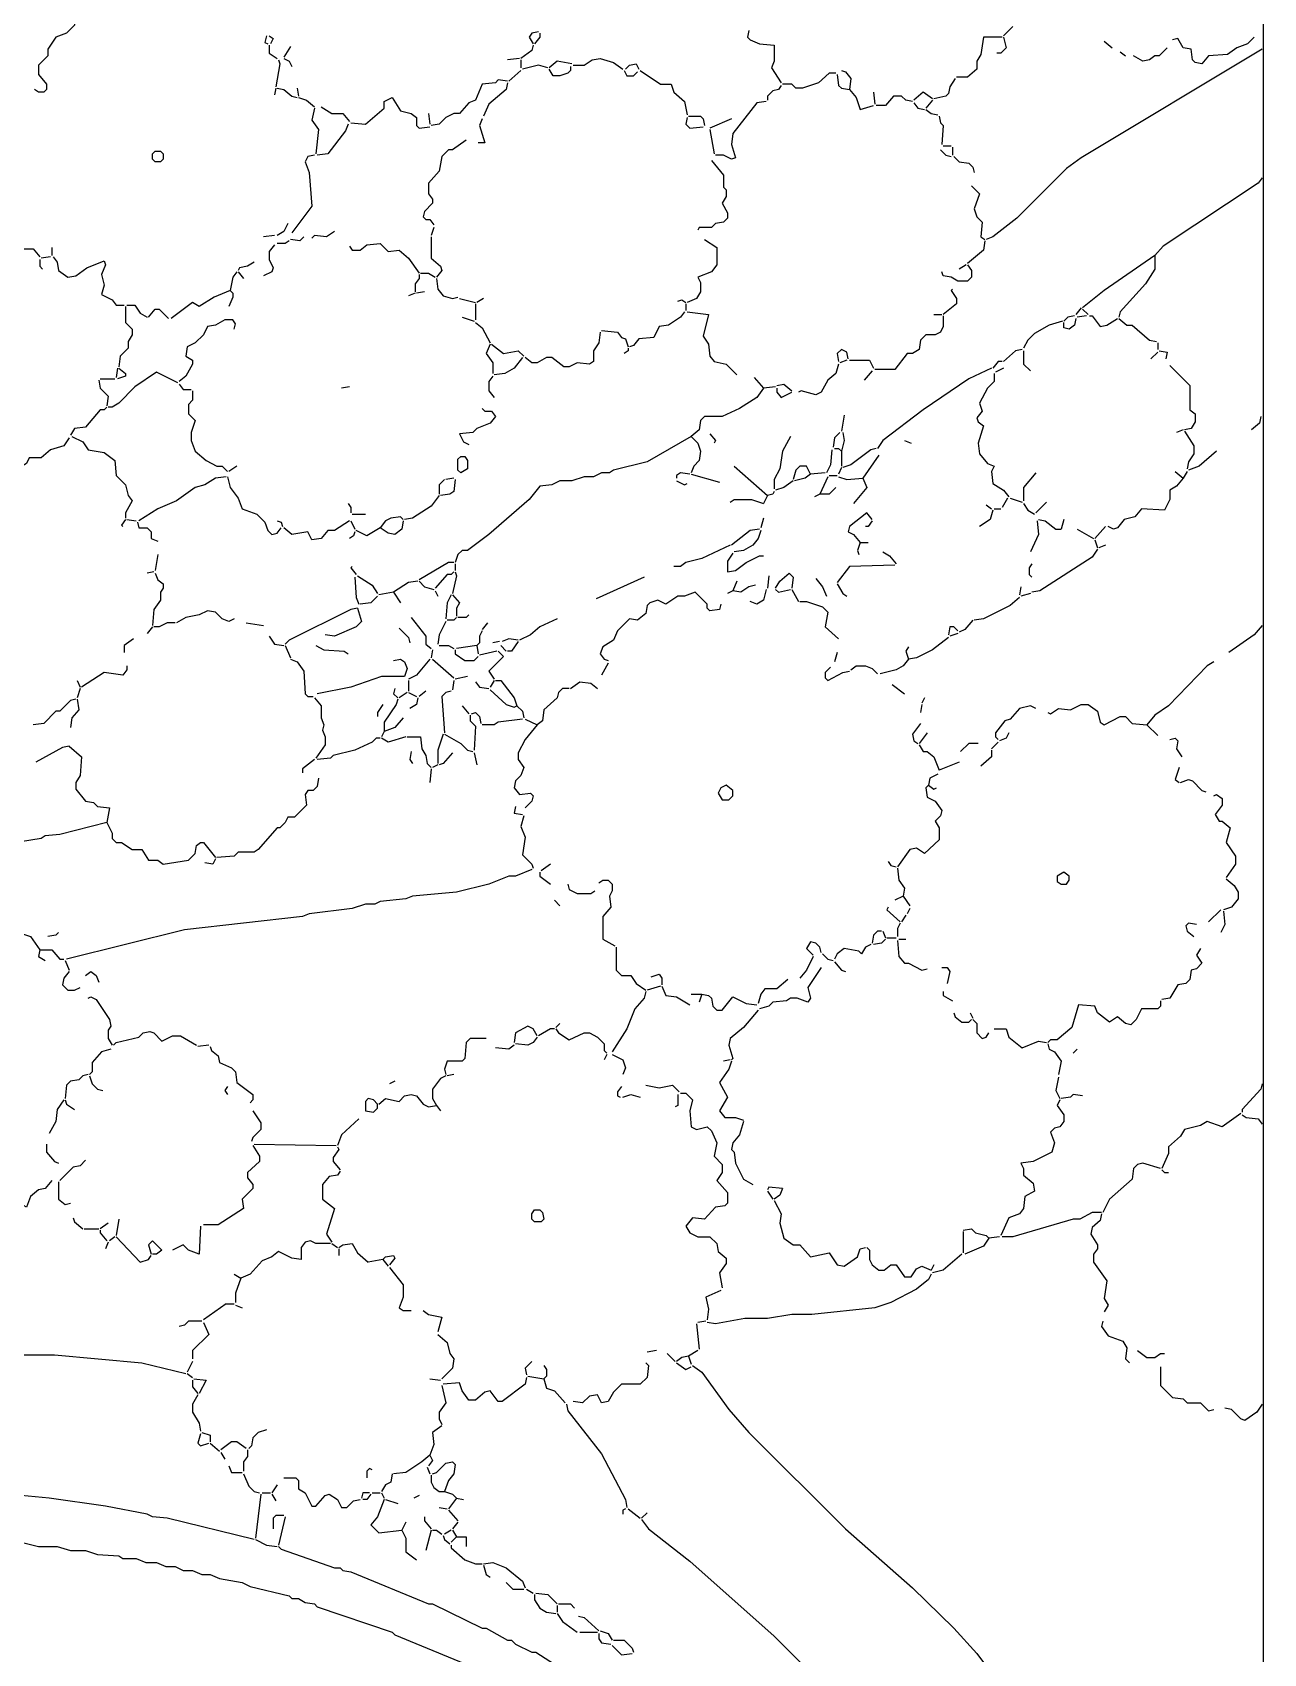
# Model space of a CAD drawing. Header units: millimetres. Extents: x 0 to 150953, y 0 to 85148.
# Drawn here: x 123278 to 150953, y 30010 to 66452 of the extents above; entities that cross this region are included whole.
import ezdxf

# ---------------------------------------------------------------- set-up
doc = ezdxf.new("R2010")
doc.units = ezdxf.units.MM
doc.layers.add('ANNOTATION', color=3, linetype='Continuous')
doc.layers.add('LINEWORK', color=7, linetype='Continuous')

msp = doc.modelspace()

# ---------------------------------------------------------------- linework, layer by layer
at = {"layer": 'ANNOTATION'}
msp.add_lwpolyline([(0, 0), (150953, 0), (150953, 85148), (0, 85148)], close=True, dxfattribs=at)
at = {"layer": 'LINEWORK'}
for points in [[(126155, 67221), (125854, 67221), (125673, 67100), (125101, 67100), (125041, 67160), (124950, 67160), (124860, 67070), (124860, 66980), (124709, 66859), (124287, 66859), (124227, 66769), (124227, 66618), (124046, 66437), (123805, 66347), (123625, 66076), (123625, 65925), (123414, 65714), (123414, 65503), (123594, 65292), (123594, 65172), (123534, 65112), (123414, 65112), (123323, 65172)], [(128536, 66377), (128506, 66226), (128566, 66196)], [(128596, 66377), (128686, 66317), (128626, 66196)], [(134652, 66467), (134502, 66437), (134441, 66347), (134532, 66196)], [(134682, 66437), (134682, 66347), (134562, 66196)], [(139383, 66498), (139353, 66347), (139413, 66287), (139624, 66196), (139955, 66166), (139955, 65805), (139895, 65654), (140106, 65322)], [(145077, 66347), (144655, 66347), (144595, 65955), (144505, 65805), (144505, 65624), (144294, 65443), (144053, 65443)], [(145107, 66347), (145168, 66106), (145047, 65985), (144957, 65985)], [(145318, 66588), (145107, 66377)], [(150742, 66347), (150591, 66196), (150350, 66106), (150139, 65955), (149717, 65925), (149567, 65744), (149416, 65774), (149356, 65835), (149326, 66076), (149145, 66106), (149024, 66317), (148904, 66287)], [(128596, 66166), (128596, 65985), (128777, 65865)], [(129078, 66136), (128927, 65895)], [(134532, 66166), (134502, 66046), (134260, 65865)], [(150923, 66076), (146855, 63635), (146524, 63394), (145409, 62279), (144866, 61857), (144716, 61797)], [(147367, 66256), (147548, 66106)], [(147729, 66015), (147849, 65925)], [(148783, 66106), (148603, 65925), (148512, 65925), (148392, 65835), (148241, 65805), (148030, 65925)], [(128807, 65835), (128837, 65744), (128747, 65232)], [(128927, 65865), (129048, 65805), (129108, 65684)], [(134230, 65865), (133959, 65835)], [(134260, 65835), (134260, 65654)], [(134863, 65654), (134652, 65714), (134291, 65624)], [(135405, 65744), (135074, 65805), (134893, 65654)], [(135375, 65684), (135375, 65594), (135315, 65533), (135134, 65473), (134984, 65473), (134893, 65624)], [(135436, 65714), (135677, 65714), (135857, 65835), (136038, 65865), (136339, 65774), (136550, 65624)], [(136611, 65624), (136701, 65714), (136852, 65744), (136912, 65624)], [(133387, 65292), (133236, 64931), (133085, 64870), (132875, 64629), (132754, 64629), (132573, 64539), (132423, 64388), (132242, 64358)], [(133959, 65353), (133748, 65383), (133688, 65322), (133387, 65292)], [(133959, 65322), (133929, 65172), (133537, 64840), (133417, 64569)], [(134260, 65594), (133989, 65353)], [(136581, 65594), (136641, 65473), (136791, 65473), (136882, 65563)], [(136942, 65594), (137394, 65292), (137635, 65292), (137695, 65112), (137936, 64901), (137997, 64599)], [(140106, 65262), (140046, 65172), (139925, 65142), (139804, 65021), (139804, 64931)], [(141341, 65533), (141190, 65533), (140949, 65322), (140588, 65202), (140437, 65202), (140347, 65292), (140136, 65292)], [(141371, 65503), (141401, 65262), (141462, 65202), (141642, 65172)], [(141462, 65594), (141552, 65563), (141673, 65413), (141642, 65172)], [(144023, 65413), (143902, 65232)], [(128747, 65202), (128717, 65051)], [(128777, 65202), (128927, 65172), (129108, 65021), (129229, 64991)], [(129229, 65202), (129259, 65021)], [(129259, 64991), (129440, 64931), (129620, 64780)], [(130434, 64419), (130765, 64388), (131187, 64750), (131187, 64901), (131368, 64991), (131549, 64690), (131790, 64629), (131910, 64539), (131910, 64358), (131971, 64298), (132212, 64328)], [(139774, 64901), (139563, 64870), (139021, 64177), (138991, 63936), (139081, 63635), (138991, 63605), (138810, 63695), (138629, 63695)], [(141642, 65172), (141793, 64991), (141883, 64720), (142185, 64810)], [(142185, 65112), (142215, 64840)], [(143059, 64901), (142908, 64931), (142817, 65021), (142637, 65021), (142456, 64810), (142245, 64810)], [(143510, 64961), (143300, 65112), (143089, 64931)], [(143089, 64870), (143179, 64750), (143330, 64720)], [(143510, 64931), (143360, 64750)], [(143902, 65232), (143872, 65081), (143812, 65021), (143541, 64961)], [(129620, 64750), (129560, 64479), (129711, 64268), (129651, 63726)], [(129771, 64780), (130012, 64629), (130253, 64629), (130404, 64449)], [(132182, 64629), (132212, 64388)], [(133387, 64509), (133326, 64358), (133447, 63967), (133296, 63967)], [(137997, 64539), (137967, 64388), (138057, 64298), (138358, 64328)], [(138027, 64569), (138298, 64569), (138358, 64509), (138388, 64358)], [(138991, 64509), (138509, 64298)], [(143360, 64720), (143480, 64629), (143631, 64599)], [(143661, 64569), (143691, 64419), (143752, 64358), (143721, 63936)], [(130374, 64388), (130313, 64238), (129922, 63726), (129681, 63695)], [(138509, 64268), (138599, 63726)], [(133025, 64027), (132724, 63816), (132633, 63816), (132483, 63665), (132423, 63334), (132182, 63063), (132182, 62822), (132272, 62701), (132272, 62611), (132091, 62430), (132061, 62309), (132121, 62249), (132212, 62249), (132302, 62129)], [(143691, 63816), (143812, 63695), (143932, 63665)], [(143752, 63906), (143932, 63906)], [(143962, 63876), (143962, 63695)], [(129620, 63695), (129470, 63665), (129410, 63545), (129500, 63304), (129560, 62550), (129108, 61948)], [(138539, 63575), (138810, 63243), (138810, 62972), (138870, 62912), (138870, 62761), (138780, 62611)], [(143993, 63665), (144113, 63545), (144324, 63515), (144414, 63424), (144445, 63304)], [(150923, 63183), (150832, 63063), (148693, 61647), (148512, 61436)], [(122690, 62822), (122781, 62701), (122721, 62490), (122630, 62370), (122630, 62219), (122871, 61918), (122871, 61737), (123022, 61586), (123293, 61586), (123444, 61405)], [(144384, 63002), (144565, 62822), (144445, 62490)], [(138780, 62611), (138901, 62400), (138901, 62279), (138810, 62189), (138629, 62159), (138539, 62068), (138268, 62068), (138238, 62008)], [(144445, 62490), (144505, 62309), (144625, 62189), (144595, 61857), (144686, 61797)], [(128927, 61978), (128777, 61888)], [(129018, 62159), (128927, 61978)], [(130072, 61978), (129892, 61857), (129620, 61888), (129560, 61827)], [(132302, 62068), (132242, 61888)], [(123715, 61616), (123715, 61436)], [(128717, 61888), (128475, 61857)], [(128717, 61677), (128596, 61526), (128596, 61345), (128686, 61164), (128656, 61074), (128475, 60984)], [(129048, 61767), (128958, 61707), (128777, 61707)], [(129379, 61857), (129289, 61767), (129078, 61797)], [(130404, 61647), (130464, 61556), (130645, 61556), (130796, 61677), (131097, 61707), (131278, 61526), (131519, 61556), (131730, 61375), (131971, 61044)], [(132242, 61857), (132242, 61375), (132453, 61195), (132483, 61104), (132362, 60954)], [(138388, 61797), (138660, 61616), (138660, 61225), (138539, 61074), (138238, 60954), (138298, 60833), (138298, 60622), (138208, 60471), (137997, 60381)], [(144686, 61767), (144655, 61556), (144294, 61255)], [(123444, 61345), (123444, 61195), (123504, 61134)], [(123685, 61405), (123474, 61375)], [(123745, 61405), (123835, 61285), (123866, 61104), (124076, 60954), (124257, 60984), (124498, 61164), (124890, 61315), (124920, 61225), (124830, 61014), (124890, 60773)], [(128265, 61285), (128114, 61195), (127933, 61164), (127903, 61104)], [(144294, 61225), (144384, 61104), (144384, 60954), (144294, 60863), (144083, 60863), (143932, 60954), (143752, 60984), (143721, 61074)], [(144264, 61225), (144113, 61134)], [(148512, 61436), (147367, 60652), (146885, 60261)], [(148512, 61436), (148512, 61134), (148301, 60803), (147729, 60170), (147699, 60050)], [(127873, 61074), (127782, 60954), (127722, 60652)], [(127903, 61074), (128024, 60923)], [(131971, 61014), (131971, 60923), (131880, 60803), (131880, 60622)], [(132001, 61044), (132182, 61044), (132332, 60954)], [(132362, 60923), (132392, 60682), (132513, 60532), (132724, 60471), (132844, 60502)], [(124890, 60773), (124830, 60562), (125071, 60441), (125161, 60321), (125342, 60321)], [(127722, 60652), (127361, 60502), (127029, 60291), (126879, 60381), (126396, 60020)], [(127722, 60652), (127782, 60592), (127782, 60502), (127692, 60291)], [(131880, 60592), (131730, 60532)], [(132091, 60622), (131910, 60592)], [(143962, 60682), (143932, 60652), (144053, 60471), (144053, 60351), (143752, 60110)], [(125372, 60291), (125372, 59929), (125523, 59778), (125523, 59658), (125432, 59507), (125432, 59357), (125252, 59176), (125221, 58935)], [(125402, 60321), (125583, 60321), (125703, 60140), (125854, 60050)], [(125884, 60050), (126035, 60230), (126125, 60230), (126336, 60020)], [(132875, 60471), (133236, 60381)], [(133236, 60351), (133236, 59989)], [(133417, 60471), (133266, 60381)], [(137936, 60170), (137846, 60050), (137575, 59869), (137364, 59839), (137243, 59598), (136912, 59568), (136791, 59417), (136701, 59387)], [(137786, 60411), (137876, 60441), (137967, 60381)], [(137967, 60351), (137967, 60200)], [(137997, 60170), (138479, 60110), (138358, 59628), (138479, 59447), (138509, 59176), (138599, 59055), (138870, 58995), (139111, 58754)], [(146855, 60261), (146734, 60110)], [(146885, 60230), (147006, 60110)], [(127813, 59778), (127843, 59899), (127782, 59989), (127602, 59989), (127391, 59869), (127210, 59839), (127120, 59658), (126939, 59477), (126758, 59387), (126728, 59176), (126879, 59085), (126879, 58995), (126728, 58724), (126577, 58603)], [(132935, 60050), (133206, 59959)], [(133236, 59929), (133387, 59809), (133567, 59477)], [(143752, 60080), (143752, 59839), (143691, 59718), (143571, 59658), (143360, 59658), (143239, 59537), (143209, 59327), (143059, 59236), (142938, 59236), (142667, 58875), (142215, 58875)], [(143541, 60110), (143721, 60110)], [(146433, 59959), (146132, 59869), (145800, 59688), (145650, 59537), (145559, 59357)], [(146704, 60080), (146554, 60050), (146463, 59959)], [(146734, 60020), (146704, 59869), (146584, 59778), (146463, 59809), (146463, 59929)], [(146975, 60080), (146765, 60050)], [(147036, 60080), (147096, 60080), (147277, 59839), (147427, 59869), (147668, 60020)], [(147699, 60020), (147879, 59869), (148000, 59869), (148392, 59537), (148542, 59507)], [(133567, 59447), (133477, 59236), (133628, 59025), (133628, 58784)], [(133598, 59447), (133869, 59236), (134200, 59296), (134321, 59176)], [(136038, 59718), (136008, 59477), (135888, 59296), (135888, 59055), (135797, 58995), (135526, 59025), (135345, 58935), (135225, 58935), (134953, 59146), (134833, 59146), (134622, 59025), (134502, 59025), (134351, 59146)], [(136068, 59748), (136430, 59718), (136520, 59598), (136611, 59568), (136671, 59387)], [(148572, 59477), (148572, 59327)], [(134291, 59146), (134110, 58905), (133899, 58784), (133658, 58754)], [(136671, 59357), (136671, 59296), (136581, 59236)], [(141612, 59116), (141582, 59266), (141462, 59327), (141371, 59236), (141401, 59055)], [(141582, 59085), (141431, 59025)], [(141642, 59085), (142094, 59085), (142185, 58905)], [(145077, 59055), (144987, 59055), (144866, 58905)], [(145529, 59327), (145379, 59296), (145107, 59055)], [(145559, 59296), (145559, 58995), (145710, 58844)], [(148572, 59266), (148422, 59116)], [(148603, 59296), (148783, 59266), (148753, 59116)], [(126547, 58573), (126065, 58814), (125583, 58483), (125221, 58121), (125071, 58031), (124980, 58031)], [(125191, 58905), (125161, 58694)], [(125221, 58905), (125372, 58784), (125372, 58724), (125191, 58664)], [(133628, 58724), (133537, 58603), (133537, 58392), (133658, 58242)], [(139503, 58694), (139714, 58453)], [(141401, 58995), (141341, 58784), (141160, 58634), (141010, 58362), (140889, 58302), (140558, 58392), (140497, 58362)], [(142155, 58844), (141974, 58634)], [(144836, 58905), (144324, 58664), (143300, 57971), (142396, 57278), (142275, 57097)], [(144896, 58784), (144896, 58603), (144746, 58453), (144565, 58121), (144625, 57941)], [(145107, 58905), (144927, 58814)], [(148844, 58965), (149295, 58513), (149295, 57971), (149416, 57880), (149416, 57699), (149326, 57549), (149175, 57519)], [(124769, 58634), (124800, 58453), (124980, 58272), (124950, 58061)], [(124800, 58664), (125131, 58664)], [(126577, 58543), (126668, 58423), (126848, 58423)], [(126879, 58392), (126879, 58182), (126788, 58091), (126788, 57880), (126939, 57730), (126848, 57458), (126848, 57278), (126939, 57037), (127180, 56826), (127421, 56705), (127541, 56705), (127662, 56585)], [(130404, 58483), (130223, 58453)], [(139714, 58453), (139563, 58242), (139172, 58001), (138780, 57820), (138388, 57820), (138298, 57730), (138268, 57519), (138087, 57368)], [(139985, 58483), (139714, 58453)], [(140015, 58513), (140166, 58543), (140347, 58392)], [(140015, 58453), (140015, 58362), (140106, 58242), (140347, 58362)], [(124950, 58031), (124890, 57971), (124800, 57971), (124468, 57579), (124227, 57549), (124137, 57398)], [(133387, 58001), (133447, 57941), (133598, 57941), (133688, 57820), (133567, 57669), (133266, 57549), (133176, 57458), (132875, 57428), (132965, 57248), (133085, 57187)], [(141522, 57850), (141462, 57489)], [(144625, 57941), (144505, 57790), (144535, 57699), (144655, 57609), (144535, 57217), (144565, 56976), (144746, 56765), (144896, 56705)], [(150892, 57820), (150862, 57669), (150681, 57519)], [(124107, 57338), (123986, 57157), (123685, 57067), (123474, 56886), (123203, 56886), (123142, 56765), (122992, 56675), (122871, 56765), (122811, 56886), (122811, 57097)], [(124167, 57368), (124408, 57248), (124528, 57067), (124890, 57006), (125131, 56826), (125161, 56494), (125372, 56283), (125432, 56042), (125523, 55922), (125372, 55651), (125372, 55530)], [(138087, 57368), (137093, 56796), (136339, 56615), (136249, 56555), (136068, 56555), (135888, 56464), (135677, 56464), (135405, 56374), (135134, 56374), (134953, 56283), (134682, 56253), (134441, 55952), (133537, 55169), (133055, 54807), (132935, 54807), (132844, 54717), (132784, 54536)], [(138087, 57368), (138238, 57217), (138298, 57037), (138268, 56826), (138147, 56705), (138087, 56555)], [(138509, 57428), (138629, 57278), (138599, 57217)], [(140317, 57368), (140136, 57037), (140076, 56645), (139955, 56404), (139955, 56193)], [(141431, 57458), (141311, 57338), (141281, 57127)], [(141492, 57458), (141522, 57278), (141462, 57037)], [(142878, 57278), (143028, 57217)], [(149145, 57519), (148994, 57458)], [(149175, 57489), (149386, 57157), (149386, 56976), (149265, 56796), (149235, 56645)], [(141251, 57067), (141221, 56735), (141130, 56555)], [(141311, 57097), (141401, 57097), (141462, 57037)], [(141462, 57037), (141462, 56705)], [(142245, 57097), (142124, 57067), (141673, 56735), (141492, 56675)], [(142305, 56946), (141944, 56434)], [(149898, 57037), (149506, 56705), (149265, 56615)], [(127873, 56705), (127692, 56585)], [(138057, 56524), (137846, 56555), (137756, 56494), (137756, 56434)], [(138087, 56524), (138720, 56344)], [(139051, 56705), (139804, 56042)], [(140769, 56524), (140678, 56705), (140528, 56705), (140437, 56615), (140377, 56404)], [(140769, 56524), (140648, 56434), (140407, 56374)], [(141100, 56555), (140769, 56524)], [(141190, 56494), (141371, 56494)], [(141462, 56675), (141401, 56524)], [(144896, 56705), (144836, 56585), (144866, 56313), (145107, 56163), (145228, 56012)], [(145831, 56555), (145559, 56223), (145559, 55922)], [(148964, 56585), (149145, 56434)], [(149235, 56585), (149145, 56434)], [(127632, 56464), (127391, 56434), (127150, 56283), (126939, 56223), (126517, 55922), (126095, 55741), (125673, 55470)], [(127662, 56464), (127722, 56223), (127903, 55982), (127993, 55741), (128325, 55620), (128506, 55440), (128566, 55259), (128656, 55169), (128777, 55199), (128867, 55319)], [(132543, 56404), (132423, 56283), (132423, 56072)], [(132784, 56404), (132754, 56133), (132664, 56072), (132453, 56042)], [(132754, 56434), (132573, 56404)], [(137756, 56374), (137936, 56283), (137997, 56313)], [(139955, 56133), (139925, 56072), (139804, 56042)], [(140377, 56374), (140166, 56223), (139985, 56163)], [(141160, 56464), (140980, 56072)], [(141341, 56223), (141190, 56072), (140980, 56072)], [(141401, 56464), (141582, 56404), (141944, 56434)], [(142034, 56223), (141733, 55862)], [(141944, 56434), (142034, 56223)], [(149145, 56434), (148994, 56253), (148844, 56163), (148844, 55952), (148723, 55711), (148211, 55741), (148060, 55560), (147819, 55500), (147668, 55319), (147578, 55289), (147458, 55349)], [(130374, 55862), (130434, 55771), (130434, 55651)], [(132423, 56042), (132242, 55801), (131820, 55530), (131639, 55500)], [(138961, 55892), (139051, 55952), (139443, 55952), (139714, 55862)], [(139804, 56042), (139714, 55862)], [(140980, 56072), (140859, 56012)], [(144716, 55831), (144836, 55741)], [(145198, 55982), (145077, 55771)], [(145258, 55982), (145529, 55892)], [(145559, 55862), (145650, 55711), (145800, 55620)], [(146072, 55892), (145831, 55651)], [(125372, 55500), (125282, 55379), (125312, 55349)], [(125402, 55500), (125613, 55470)], [(125643, 55440), (125673, 55319), (125854, 55319), (125945, 55229), (125945, 55078), (126095, 55018)], [(128777, 55470), (128867, 55440), (128897, 55349)], [(130404, 55470), (130072, 55259), (129922, 55259), (129771, 55078), (129560, 55048), (129470, 55229), (129108, 55169), (128927, 55319)], [(130434, 55470), (130524, 55289)], [(130464, 55620), (130765, 55620)], [(131609, 55500), (131549, 55560), (131338, 55530), (131217, 55470), (131097, 55319)], [(131609, 55470), (131579, 55289), (131428, 55169), (131278, 55199), (131097, 55319)], [(139714, 55530), (139654, 55319)], [(142155, 55500), (142034, 55651), (141642, 55349), (141612, 55229), (141733, 55169), (141883, 54988)], [(142155, 55470), (142064, 55349), (142004, 55349)], [(144866, 55711), (144806, 55500), (144565, 55349)], [(144896, 55741), (145047, 55741)], [(145861, 55470), (145891, 55169), (145710, 54777)], [(145891, 55500), (146041, 55470), (146282, 55289), (146403, 55289)], [(146463, 55500), (146403, 55289)], [(130524, 55229), (130494, 55138), (130404, 55078)], [(131097, 55319), (130796, 55138), (130554, 55259)], [(139624, 55289), (139413, 55259), (138991, 54927)], [(139654, 55259), (139594, 55078), (139473, 54927), (139262, 54807), (139051, 54777)], [(146765, 55289), (147126, 55078)], [(147397, 55349), (147156, 55078)], [(147156, 55048), (147217, 54867)], [(126095, 54717), (126035, 54355)], [(138961, 54927), (138328, 54626), (137967, 54536), (137846, 54445), (137695, 54445)], [(139021, 54747), (138901, 54566), (138901, 54325), (139081, 54355), (139322, 54536), (139624, 54686), (139714, 54686)], [(141883, 54988), (141823, 54807), (141853, 54717)], [(141883, 54988), (142064, 54988)], [(142396, 54777), (142546, 54686), (142697, 54506)], [(147217, 54837), (147096, 54656), (145921, 53903), (145740, 53873)], [(147397, 54927), (147247, 54867)], [(126005, 54325), (125854, 54295)], [(130464, 54445), (130434, 54415), (130554, 54265)], [(132754, 54536), (132633, 54536), (131971, 54144)], [(132754, 54325), (132694, 54265), (132603, 54265), (132332, 53963)], [(132784, 54325), (132814, 54234), (132724, 53843)], [(132784, 54506), (132784, 54355)], [(142667, 54476), (141642, 54445), (141371, 54084)], [(145740, 54506), (145680, 54415), (145680, 54265), (145740, 54204)], [(126035, 54295), (126095, 54144), (126216, 54054), (126216, 53963), (126155, 53873), (126155, 53692), (126005, 53481), (125975, 53120)], [(130524, 54204), (130554, 53752), (130615, 53602)], [(130585, 54234), (130916, 54024), (131037, 53843)], [(131940, 54114), (131730, 54084), (131398, 53873)], [(131971, 54114), (132091, 53993), (132302, 53933)], [(137032, 54204), (135948, 53722)], [(139111, 54114), (139021, 53903)], [(139533, 54024), (139383, 53993), (139202, 53873), (139021, 53903)], [(139835, 54234), (139804, 53963)], [(139985, 53963), (140076, 54114), (140287, 54295), (140377, 54204), (140347, 53963)], [(140889, 54174), (141040, 53993), (141130, 53783)], [(141371, 54054), (141492, 53843), (141582, 53783)], [(145499, 53993), (145469, 53813)], [(131037, 53783), (130886, 53632), (130645, 53602)], [(131398, 53873), (131067, 53813)], [(131398, 53873), (131549, 53632)], [(132332, 53903), (132392, 53783)], [(132694, 53813), (132603, 53632), (132573, 53270)], [(132724, 53813), (132875, 53632), (132814, 53511), (132814, 53331)], [(138750, 53602), (138720, 53481), (138509, 53451), (138449, 53511), (138449, 53602), (138177, 53873), (137936, 53783), (137786, 53783), (137515, 53602), (137334, 53692), (137153, 53632), (137093, 53572), (137063, 53391), (136882, 53240), (136701, 53270), (136430, 52999), (136339, 52788), (136098, 52638), (136038, 52487), (136129, 52366), (136219, 52336)], [(139021, 53903), (138901, 53843)], [(139774, 53933), (139714, 53692), (139563, 53602), (139413, 53662)], [(139985, 53933), (140046, 53873), (140317, 53933)], [(140347, 53933), (140497, 53662)], [(140528, 53662), (140678, 53662), (141040, 53541), (141160, 53421), (141100, 53090), (141401, 52818)], [(145469, 53752), (145258, 53572), (144655, 53270), (144445, 53240)], [(145710, 53843), (145499, 53783)], [(127813, 53270), (127692, 53210), (127541, 53270), (127391, 53421), (127210, 53451), (127029, 53361), (126728, 53300), (126517, 53180)], [(130585, 53511), (130434, 53481), (129048, 52788), (128958, 52698)], [(130585, 53511), (130675, 53210), (130554, 53090), (130072, 52879), (129861, 52909)], [(131790, 53300), (132121, 52879), (132121, 52698), (132242, 52607)], [(132573, 53210), (132423, 52909), (132392, 52698)], [(132814, 53300), (132754, 53240), (132603, 53240)], [(133085, 53361), (133025, 53300), (132844, 53300)], [(135074, 53270), (134682, 53090), (134471, 52909), (134230, 52788)], [(144414, 53240), (144234, 53029), (144113, 52969)], [(125975, 53090), (125854, 52939)], [(126487, 53180), (126306, 53180), (126125, 53090), (126005, 53090)], [(128084, 53180), (128475, 53120)], [(128596, 52879), (128717, 52698), (128927, 52668)], [(131519, 53059), (131730, 52848), (131760, 52728)], [(133387, 52999), (133326, 52879), (133326, 52728), (133266, 52668)], [(133507, 53180), (133387, 53029)], [(143872, 52848), (143510, 52577), (143149, 52397), (142968, 52366)], [(144083, 52999), (143993, 53090), (143902, 53090), (143872, 52909)], [(144083, 52939), (143902, 52879)], [(150923, 53120), (150742, 52909), (150169, 52517)], [(125553, 52818), (125342, 52668), (125342, 52517)], [(128958, 52668), (129078, 52397)], [(129651, 52668), (129831, 52577), (130283, 52547), (130374, 52487)], [(132272, 52577), (132242, 52397)], [(132423, 52668), (132633, 52668), (132754, 52607)], [(132784, 52577), (132784, 52487), (132995, 52336), (133206, 52336), (133296, 52427)], [(133266, 52668), (132814, 52607)], [(133266, 52668), (133296, 52487)], [(133718, 52547), (133326, 52457)], [(133778, 52758), (133628, 52728)], [(133748, 52547), (133869, 52427)], [(133809, 52668), (133929, 52547)], [(134200, 52788), (133989, 52818), (133839, 52758)], [(134200, 52758), (134050, 52547), (133959, 52547)], [(141371, 52517), (141311, 52306)], [(142968, 52638), (142908, 52547), (142968, 52366)], [(125402, 52216), (125402, 52125), (125312, 52005), (124890, 52065), (124378, 51734)], [(129078, 52366), (129229, 52306), (129379, 52095), (129410, 51583), (129470, 51523), (129590, 51523)], [(131398, 52336), (131549, 52366), (131639, 52306), (131699, 52156), (131639, 51975)], [(132212, 52366), (131910, 52005), (131730, 51914)], [(132272, 52366), (132754, 51945)], [(133869, 52427), (133537, 52095)], [(136219, 52276), (136068, 52005)], [(141221, 52186), (141100, 52065), (141100, 51945), (141160, 51884), (141492, 52065), (141642, 52095)], [(141673, 52125), (141793, 52216), (142004, 52216), (142155, 52156), (142275, 52035)], [(142968, 52366), (142848, 52216), (142697, 52125), (142335, 52035)], [(149838, 52306), (149687, 52216), (148813, 51312), (148512, 51101), (148331, 50890)], [(124287, 51884), (124348, 51734)], [(131639, 51975), (131127, 51975), (130434, 51734), (129681, 51583)], [(131730, 51884), (131730, 51643)], [(132754, 51884), (132724, 51673)], [(133055, 51975), (132784, 51914)], [(133236, 51854), (133326, 51734), (133537, 51704)], [(133537, 52095), (133658, 51914)], [(133658, 51884), (133567, 51734)], [(133688, 51884), (133809, 51884), (134110, 51493), (134170, 51312)], [(135375, 51704), (135586, 51854), (135827, 51824), (135978, 51704)], [(142607, 51794), (142878, 51583)], [(124257, 51463), (124137, 51432), (123896, 51191), (123805, 51191), (123534, 50920), (123293, 50890)], [(124287, 51463), (124318, 51221), (124167, 51041), (124137, 50830)], [(124348, 51704), (124287, 51493)], [(129620, 51493), (129771, 51312), (129771, 51041), (129831, 50890), (129801, 50770), (129861, 50619), (129861, 50438), (129651, 50137)], [(131489, 51463), (131458, 51342), (131187, 50950), (131187, 50739)], [(131428, 51704), (131398, 51583), (131489, 51493)], [(131699, 51613), (131519, 51493)], [(131730, 51613), (131910, 51523)], [(131940, 51493), (131910, 51342), (131760, 51252)], [(132121, 51643), (131971, 51523)], [(132694, 51643), (132573, 51613), (132483, 51523), (132543, 50709)], [(133567, 51673), (133929, 51342), (134110, 51282), (134170, 51312)], [(135345, 51704), (135195, 51704), (135104, 51613), (135074, 51493), (134773, 51221), (134743, 50980), (134622, 50890)], [(143330, 51493), (143269, 51372)], [(131157, 51342), (131037, 51161), (131037, 51071)], [(131609, 51041), (131428, 50830), (131187, 50739)], [(132935, 51312), (133085, 51131)], [(133116, 51101), (133116, 50980), (133236, 50860)], [(133146, 51131), (133236, 51161), (133326, 51071), (133357, 50920)], [(134170, 51312), (134291, 51191), (134321, 51041)], [(143269, 51342), (143239, 51161)], [(145831, 51252), (145710, 51312), (145469, 51252), (145258, 51011), (145138, 50980), (144927, 50709), (144927, 50619), (144987, 50559)], [(146102, 51161), (146162, 51131), (146343, 51252), (146614, 51221), (146855, 51342), (147006, 51342), (147217, 51191), (147277, 50950), (147367, 50890), (147729, 51071), (147849, 51071), (148000, 50920), (148331, 50890)], [(131187, 50739), (131127, 50619)], [(132513, 50679), (132392, 50318), (132392, 50016)], [(132543, 50679), (132905, 50468), (133055, 50318), (133176, 50287)], [(133236, 50860), (133206, 50318)], [(134291, 51011), (133748, 50950), (133658, 50890), (133387, 50890)], [(134622, 50890), (134351, 50559), (134200, 50257), (134200, 50107), (134321, 49926)], [(134351, 51011), (134622, 50890)], [(143239, 50920), (143059, 50679), (143089, 50528), (143179, 50468)], [(143390, 50709), (143209, 50468)], [(145228, 50709), (145168, 50589), (145017, 50528)], [(148331, 50890), (148572, 50649)], [(124107, 50408), (123956, 50378), (123353, 50046)], [(124107, 50408), (124378, 50167), (124348, 49745), (124257, 49594), (124257, 49444), (124468, 49173), (124649, 49142), (124739, 49052), (125011, 49022), (124950, 48691)], [(131097, 50589), (131006, 50589), (130916, 50498), (130524, 50318), (130042, 50197), (129982, 50137), (129681, 50107)], [(131669, 50619), (131278, 50498), (131127, 50589)], [(131699, 50619), (132001, 50619)], [(132001, 50619), (132031, 50348), (132121, 50197), (132151, 50016), (132242, 49926)], [(143209, 50438), (143300, 50287), (143390, 50287), (143541, 50167), (143661, 49866)], [(144535, 50468), (144324, 50468), (144143, 50287)], [(144836, 50318), (144836, 50167), (144595, 49956)], [(144987, 50498), (144836, 50348)], [(148844, 50559), (148964, 50589), (149024, 50528), (148994, 50348), (149115, 50167)], [(129620, 50107), (129349, 49896), (129349, 49805)], [(131790, 50287), (131760, 50107), (131820, 50016)], [(132392, 49986), (132272, 49926)], [(132724, 50257), (132513, 50016), (132423, 49986)], [(133206, 50257), (133266, 49986)], [(144113, 50046), (143661, 49866)], [(129711, 49685), (129681, 49504), (129590, 49414), (129470, 49414), (129410, 49323), (129440, 49082), (129168, 48811), (129018, 48811), (128958, 48691), (128837, 48570), (128777, 48570), (128355, 48088), (128265, 48028), (127903, 48028), (127813, 47937), (127421, 47907)], [(132242, 49896), (132212, 49594)], [(134321, 49926), (134260, 49745), (134140, 49625), (134110, 49474), (134230, 49323), (134471, 49353), (134532, 49293), (134502, 49173), (134351, 49022)], [(143631, 49775), (143450, 49685), (143420, 49534)], [(149054, 49926), (148964, 49655), (149054, 49594)], [(149085, 49594), (149265, 49655), (149356, 49625), (149567, 49414), (149657, 49384)], [(143420, 49534), (143360, 49474), (143390, 49263), (143571, 49173), (143721, 48962), (143691, 48841), (143571, 48721)], [(143420, 49534), (143541, 49444), (143601, 49474)], [(149838, 49293), (149898, 49323), (150019, 49233), (150019, 49082), (149868, 48871), (149958, 48721), (150019, 48721), (150199, 48570), (150109, 48239), (150320, 47937), (150320, 47756), (150109, 47455)], [(134140, 49052), (134110, 48901), (134291, 48871)], [(134321, 48841), (134260, 48600), (134351, 48359), (134291, 47967), (134502, 47756), (134532, 47666)], [(124950, 48691), (123896, 48419), (123564, 48389), (123474, 48329), (122118, 48118), (121003, 47756), (120822, 47756), (120762, 47696), (120551, 47666), (120370, 47576), (120220, 47576), (119677, 47335), (119467, 47305), (119195, 47154)], [(124950, 48691), (125071, 48449), (125071, 48329), (125161, 48239), (125282, 48239), (125523, 48088), (125734, 48088), (125884, 47847), (126095, 47847), (126216, 47756), (126788, 47847), (126939, 47998), (126969, 48178), (127059, 48239), (127120, 48239), (127391, 47907)], [(143571, 48721), (143661, 48570), (143661, 48299), (143330, 47998), (143149, 48118), (142998, 48088), (142727, 47696)], [(127391, 47877), (127331, 47756), (127150, 47787)], [(134923, 47756), (134712, 47606)], [(142516, 47817), (142576, 47726), (142697, 47696)], [(134502, 47636), (134140, 47485), (133989, 47485), (133537, 47305), (132814, 47124), (131820, 47033), (131669, 46973), (131097, 46913), (130976, 46853), (130765, 46853), (130464, 46762), (129500, 46642), (129349, 46581), (126698, 46280), (124046, 45617)], [(134682, 47576), (134682, 47485), (134923, 47305)], [(136008, 47335), (136098, 47395), (136219, 47395), (136309, 47305), (136309, 47154), (136249, 47033), (136279, 46792), (136098, 46581), (136098, 46069), (136370, 45919)], [(142727, 47666), (142757, 47395), (142878, 47214), (142848, 47033)], [(150109, 47425), (150290, 47274), (150380, 47124), (150380, 46973), (150230, 46792), (150049, 46732)], [(135315, 47305), (135345, 47184), (135526, 47094), (135827, 47094), (135918, 47154)], [(142848, 47033), (142667, 46943)], [(142848, 47033), (142998, 46822)], [(135014, 46943), (135134, 46822)], [(142516, 46792), (142486, 46732), (142787, 46461)], [(142998, 46762), (142938, 46642)], [(149989, 46732), (149717, 46461)], [(150049, 46702), (150079, 46401), (149989, 46220)], [(121395, 46039), (121485, 46099), (121696, 45979), (121817, 45979), (122118, 46280), (122269, 46310), (122540, 46039), (122630, 46009), (123052, 46190), (123233, 46129), (123444, 45828)], [(142787, 46431), (142727, 46310), (142727, 46129)], [(142908, 46612), (142817, 46461)], [(149446, 46401), (149265, 46431), (149205, 46370), (149235, 46250), (149386, 46129)], [(123866, 46220), (123805, 46160), (123625, 46129)], [(141010, 45768), (140980, 45888), (140889, 45979), (140769, 46009), (140678, 45858), (140829, 45708)], [(142124, 45949), (142004, 45888), (141914, 45738), (141853, 45798), (141522, 45858), (141371, 45738), (141311, 45617)], [(142366, 46250), (142275, 46250), (142185, 46160), (142155, 45979)], [(142456, 46069), (142366, 45979), (142185, 45949)], [(142396, 46250), (142456, 46099)], [(142486, 46099), (142697, 46099)], [(142727, 46039), (142757, 45677), (142878, 45527), (142968, 45527), (143269, 45376), (143390, 45406)], [(142757, 46069), (142908, 46069)], [(123444, 45828), (123414, 45677), (123564, 45587)], [(123444, 45828), (123715, 45828), (123896, 45617), (123986, 45617)], [(124016, 45587), (124107, 45376)], [(136400, 45888), (136400, 45376), (136520, 45256), (136731, 45256), (136852, 45075), (137063, 44924)], [(140829, 45677), (140678, 45376), (140528, 45195)], [(141040, 45738), (141160, 45617), (141281, 45587)], [(141311, 45557), (141462, 45376), (141552, 45346)], [(149537, 45858), (149446, 45708), (149567, 45527), (149446, 45406), (149326, 45376)], [(124107, 45346), (123986, 45195), (123956, 45045), (124076, 44924), (124227, 44924), (124348, 44984)], [(124468, 45256), (124589, 45346), (124709, 45256), (124769, 45105)], [(137183, 45226), (137364, 45286), (137424, 45195), (137424, 45045)], [(141010, 45436), (140708, 44984), (140769, 44743), (140708, 44653), (140467, 44743), (140317, 44743), (140226, 44683), (139925, 44653), (139835, 44563), (139624, 44502)], [(143721, 45436), (143842, 45436), (143902, 45346), (143842, 45075)], [(149326, 45376), (149295, 45165), (149205, 45075), (149024, 45045), (148844, 44743), (148663, 44713)], [(137063, 44894), (137032, 44743), (136822, 44502), (136641, 44050), (136309, 43538)], [(137394, 45015), (137093, 44924)], [(137424, 45015), (137515, 44804), (137756, 44774), (138057, 44593)], [(138087, 44834), (138328, 44834)], [(138328, 44834), (138268, 44653)], [(138328, 44834), (138479, 44804), (138539, 44743), (138569, 44563), (138660, 44472), (138780, 44472), (139021, 44774), (139322, 44623), (139563, 44593)], [(140256, 45165), (140015, 44954), (139744, 44954), (139654, 44834), (139594, 44623)], [(143752, 44894), (143752, 44804), (143962, 44683)], [(124528, 44743), (124589, 44774), (124709, 44713), (125011, 44261), (125041, 44111), (124980, 44020), (124980, 43840), (125071, 43689)], [(139594, 44472), (139262, 44081), (138961, 43840), (138931, 43689), (139021, 43388), (138991, 43357)], [(148633, 44683), (148633, 44563), (148572, 44502), (148211, 44502), (148090, 44261), (147970, 44141), (147849, 44171), (147668, 44322), (147488, 44201), (147217, 44412), (147156, 44563), (146795, 44593), (146644, 44081), (146313, 43809), (146162, 43809), (146102, 43749)], [(134622, 43900), (134532, 44050), (134411, 44111), (134140, 43960), (134110, 43749)], [(135134, 44171), (135044, 44081)], [(143993, 44412), (144023, 44322), (144173, 44201), (144324, 44201), (144384, 44261)], [(144354, 44412), (144414, 44292)], [(144414, 44261), (144505, 44171), (144505, 43960), (144625, 43840), (144716, 43870), (144776, 43960)], [(125101, 43689), (125161, 43749), (125673, 43870), (125764, 43960), (125914, 43990), (126005, 43960), (126186, 43779), (126427, 43900), (126607, 43900), (126969, 43689)], [(133477, 43840), (133116, 43840), (133025, 43749), (132995, 43388), (132935, 43327), (132603, 43327), (132543, 43147), (132573, 43026)], [(134622, 43870), (134532, 43749), (134411, 43689), (134140, 43719)], [(135014, 44050), (134923, 44050), (134652, 43900)], [(135044, 44050), (135104, 43960), (135345, 43809), (135677, 43960), (135797, 43960), (135978, 43870), (136129, 43719), (136129, 43568), (136189, 43508)], [(144896, 44050), (145168, 44050), (145228, 43870), (145529, 43629), (145891, 43779), (146072, 43749)], [(125041, 43599), (124830, 43538), (124619, 43297), (124619, 43086), (124559, 43026)], [(127240, 43689), (126999, 43659)], [(127270, 43659), (127300, 43568), (127451, 43448), (127481, 43297), (127752, 43177), (127843, 43086), (127873, 42845), (128234, 42574), (128234, 42454), (128174, 42393)], [(134110, 43689), (133989, 43599), (133688, 43629)], [(136189, 43478), (136129, 43357)], [(136309, 43478), (136550, 43357), (136611, 43177), (136550, 43026)], [(146102, 43719), (146132, 43599), (146252, 43538), (146403, 43327), (146343, 43026)], [(146765, 43599), (146674, 43508)], [(124528, 43026), (124408, 42996), (124318, 42906), (124137, 42875), (124046, 42785), (124016, 42484)], [(132754, 43026), (132603, 42996)], [(138991, 43327), (138931, 43147), (138720, 42845), (138901, 42514), (138720, 42213), (138840, 42062), (139081, 42062), (139262, 42002)], [(138961, 43357), (138810, 43327)], [(124559, 42996), (124619, 42815), (124739, 42695), (124860, 42664)], [(127662, 42755), (127602, 42664), (127662, 42574)], [(131428, 42875), (131308, 42815)], [(132573, 42996), (132453, 42936), (132272, 42695), (132272, 42484), (132362, 42333)], [(136520, 42755), (136430, 42634), (136430, 42544), (136490, 42514)], [(137063, 42785), (137364, 42725), (137665, 42785), (137816, 42634)], [(146343, 42966), (146282, 42664), (146373, 42484)], [(150923, 42815), (150892, 42695), (150471, 42243), (150471, 42182)], [(123986, 42454), (123835, 42243), (123805, 41971), (123655, 41700)], [(124016, 42454), (124046, 42363), (124227, 42243)], [(131067, 42363), (131217, 42484), (131519, 42423), (131639, 42544), (131790, 42574), (131910, 42544), (132061, 42363), (132182, 42303), (132362, 42333)], [(132362, 42333), (132453, 42213)], [(136550, 42514), (136731, 42574), (136942, 42514)], [(137786, 42574), (137786, 42333), (137725, 42303)], [(137846, 42604), (137967, 42604), (138117, 42454), (138057, 42213), (138087, 41851), (138208, 41791), (138449, 41851), (138539, 41761), (138660, 41489), (138599, 41188), (138780, 41007), (138780, 40827), (138660, 40646), (138901, 40375), (138901, 40134), (138840, 40073), (138629, 40043), (138388, 39772), (138117, 39802), (137967, 39621), (138057, 39471), (138238, 39380), (138509, 39380), (138660, 39230), (138690, 39049), (138870, 38898), (138870, 38778), (138720, 38567), (138780, 38235)], [(146373, 42454), (146313, 42333), (146463, 42122), (146463, 41971), (146373, 41851), (146252, 41821), (146162, 41730), (146252, 41489), (146192, 41278), (145770, 41068), (145499, 41037), (145559, 40917), (145559, 40766), (145770, 40585), (145800, 40405), (145589, 40284), (145559, 40013), (145469, 39892), (145228, 39802), (145047, 39410)], [(146885, 42544), (146674, 42574), (146614, 42514), (146403, 42484)], [(128234, 42213), (128415, 41941), (128415, 41791), (128234, 41610), (128204, 41520)], [(130615, 42032), (130223, 41670), (130133, 41429)], [(139262, 41971), (139172, 41670), (139021, 41489), (138991, 41339), (139051, 41278), (139081, 41037), (139262, 40676), (139473, 40555)], [(150440, 42152), (150019, 41851), (149687, 41971), (149537, 41881), (149175, 41791), (149085, 41640), (148813, 41399), (148813, 41248), (148663, 40917)], [(150471, 42122), (150561, 42062), (150832, 42032), (150923, 41911)], [(123594, 41459), (123594, 41278), (123775, 41068), (123866, 41037)], [(128234, 41429), (128385, 41188), (128385, 41068), (128114, 40827), (128114, 40706), (128234, 40555), (128234, 40465), (127993, 40224), (128024, 40013), (127451, 39651), (127120, 39651)], [(128265, 41459), (130103, 41429)], [(130133, 41399), (130163, 41339), (130042, 41158), (130042, 41068), (130193, 40887)], [(124468, 41098), (124348, 40977), (124197, 40947), (123896, 40646)], [(130193, 40857), (130133, 40766), (129952, 40736), (129801, 40555), (129801, 40224), (130072, 40013), (129892, 39441), (130012, 39260)], [(148633, 40917), (148241, 41037), (148120, 41007), (148030, 40917), (148000, 40676), (147488, 40224), (147337, 39923)], [(148663, 40887), (148723, 40827), (148813, 40827)], [(123715, 40646), (123564, 40465), (123414, 40435), (123233, 40284), (123142, 40043), (122781, 40254), (122660, 40224), (122389, 39892), (122299, 39923), (122118, 40103), (121817, 40134), (121666, 40043)], [(123866, 40616), (123866, 40224), (124016, 40103), (124137, 40134)], [(140136, 40465), (139835, 40495), (139804, 40435)], [(140136, 40465), (140076, 40314), (139955, 40224)], [(139804, 40405), (139925, 40224)], [(139955, 40194), (140106, 39892), (140076, 39682), (140166, 39350), (140377, 39199), (140528, 39199), (140769, 38928), (141190, 39019), (141371, 38748), (141522, 38717), (141823, 38928), (141883, 39109), (142004, 39139)], [(124197, 39802), (124227, 39712), (124408, 39561)], [(125221, 39772), (125161, 39410)], [(147307, 39923), (147096, 39923), (146825, 39772), (146674, 39772), (145318, 39380), (145077, 39380)], [(147307, 39892), (147277, 39742), (147096, 39591), (147066, 39441), (147217, 39199), (147217, 39109), (147126, 38989), (147126, 38808), (147427, 38386), (147367, 37994), (147458, 37844), (147367, 37693)], [(124438, 39561), (124769, 39561)], [(124980, 39682), (124800, 39561)], [(124800, 39531), (124800, 39471), (124950, 39290)], [(125131, 39380), (125011, 39290)], [(125161, 39380), (125703, 38808), (125884, 38868), (125945, 38958)], [(127059, 39621), (127029, 38989), (126788, 39079), (126668, 39199), (126427, 39079)], [(144203, 39531), (144384, 39561), (144475, 39471), (144716, 39410), (144776, 39350)], [(144203, 39501), (144203, 39019)], [(145017, 39380), (144776, 39350)], [(124980, 39260), (124920, 39109)], [(125975, 39290), (125884, 39199), (125945, 38989)], [(125975, 39290), (126186, 39079)], [(126186, 39079), (126065, 38989), (125975, 38989)], [(129982, 39230), (129651, 39230), (129530, 39290), (129410, 39260), (129319, 39139), (129319, 38868), (129108, 38898), (128807, 39049), (128656, 38928)], [(130012, 39230), (130133, 39139)], [(130163, 39139), (130253, 39199), (130464, 39230), (130585, 39019), (130826, 38808)], [(130163, 39109), (130163, 38958)], [(142034, 39139), (142094, 39079), (142094, 38868), (142155, 38748), (142305, 38627), (142426, 38627), (142576, 38748), (142697, 38748), (142878, 38476), (143028, 38476), (143149, 38657), (143269, 38717)], [(144776, 39350), (144655, 39169), (144234, 38989)], [(128656, 38928), (128445, 38838), (128174, 38537), (127963, 38446)], [(131157, 38868), (130826, 38808)], [(131157, 38868), (131217, 38928), (131398, 38958), (131428, 38898), (131308, 38748)], [(131157, 38868), (131278, 38717)], [(131308, 38687), (131609, 38296), (131609, 38024), (131519, 37783), (131609, 37723), (131790, 37723)], [(143269, 38717), (143480, 38627)], [(143541, 38748), (143480, 38627)], [(144173, 38989), (143752, 38627), (143510, 38567)], [(127813, 38537), (127963, 38446)], [(127963, 38446), (127843, 38115), (127843, 37904)], [(143480, 38537), (143420, 38416), (143149, 38205), (142576, 37904), (142215, 37783), (140799, 37633), (140347, 37633), (139804, 37542), (139292, 37542), (138629, 37422), (138449, 37452)], [(138750, 38175), (138418, 38024), (138479, 37753), (138449, 37512)], [(127632, 37874), (127120, 37512)], [(127632, 37874), (127813, 37874)], [(127843, 37844), (127993, 37783)], [(132061, 37723), (132182, 37633), (132483, 37572), (132392, 37241)], [(127089, 37482), (126788, 37482), (126698, 37392), (126577, 37362)], [(127120, 37452), (127240, 37181), (126879, 36819), (126879, 36638)], [(132392, 37181), (132603, 37000), (132664, 36759), (132754, 36638), (132724, 36427), (132483, 36186)], [(138208, 37422), (138268, 36849)], [(138418, 37482), (138238, 37452)], [(147337, 37482), (147307, 37362), (147458, 37151), (147789, 37030), (147879, 36879)], [(137304, 36819), (137093, 36789)], [(138238, 36819), (138027, 36699)], [(147879, 36879), (147849, 36638), (147940, 36548)], [(148120, 36819), (148331, 36669), (148512, 36669), (148633, 36759), (148723, 36759)], [(119617, 36608), (120431, 36638), (121033, 36729), (123775, 36729), (125734, 36548), (126728, 36307)], [(126879, 36578), (126758, 36337)], [(134502, 36578), (134351, 36427), (134381, 36277)], [(134773, 36488), (134833, 36397), (134833, 36247), (134773, 36186)], [(137063, 36548), (137123, 36488), (137093, 36217), (136942, 36066), (136520, 36066), (136339, 35885), (136219, 35674), (136068, 35644), (135978, 35825), (135797, 35795), (135646, 35644), (135436, 35674)], [(137545, 36759), (137725, 36578)], [(138027, 36699), (137876, 36669), (137756, 36578)], [(137756, 36548), (137967, 36397), (138087, 36458)], [(138027, 36699), (138087, 36518)], [(138117, 36488), (138328, 36337), (138931, 35493), (139383, 34981), (141552, 32812), (143059, 31486), (143993, 30582), (144505, 30010), (145138, 29166), (146222, 28142), (146222, 28081)], [(148633, 36458), (148633, 36036), (148904, 35765), (149145, 35735), (149235, 35644), (149537, 35644), (149717, 35463), (149838, 35493)], [(126758, 36307), (126879, 36217)], [(126879, 36156), (126879, 36006), (126999, 35855)], [(126909, 36186), (127180, 36156), (127029, 35855)], [(132212, 36186), (132453, 36156)], [(134381, 36217), (134351, 36066), (133839, 35674), (133748, 35674), (133567, 35915), (133447, 35885), (133236, 35704), (133085, 35704), (132935, 35915), (132875, 36096), (132513, 36066)], [(134411, 36247), (134773, 36186)], [(134773, 36186), (134833, 35976), (135014, 35915), (135255, 35644)], [(126999, 35825), (126879, 35614), (126879, 35433), (127029, 35192), (127059, 35011)], [(132483, 36036), (132573, 35644), (132423, 35433), (132423, 35283), (132483, 35162)], [(135285, 35614), (135315, 35463), (136068, 34499), (136611, 33475), (136641, 33294)], [(150923, 35614), (150802, 35433), (150531, 35252), (150440, 35283), (150230, 35493), (150079, 35524)], [(128536, 35042), (128355, 34981), (128234, 34861), (128204, 34680), (128144, 34620)], [(132483, 35132), (132272, 34981), (132302, 34710), (132212, 34469)], [(127059, 34951), (126999, 34740), (127059, 34680), (127240, 34740)], [(127089, 34981), (127270, 34921), (127270, 34770)], [(127270, 34740), (127481, 34559)], [(128084, 34620), (127873, 34770), (127752, 34770), (127511, 34590)], [(127511, 34529), (127602, 34379)], [(128114, 34590), (128114, 34439), (128024, 34318), (128024, 34107)], [(132031, 34318), (131669, 34077), (131398, 34047)], [(132212, 34469), (132031, 34318)], [(132212, 34469), (132272, 34349), (132182, 34228)], [(132272, 34047), (132362, 34077), (132573, 34288), (132724, 34318), (132784, 34258), (132754, 34047), (132633, 33897), (132543, 33656)], [(127692, 34228), (127752, 34077), (127993, 34077)], [(128024, 34047), (128144, 33776), (128265, 33656), (128385, 33625)], [(128927, 33957), (129199, 33957), (129259, 33897), (129259, 33716), (129410, 33625), (129560, 33324), (129651, 33324), (129861, 33565), (129952, 33595), (130133, 33475), (130223, 33294), (130344, 33294), (130494, 33445), (130645, 33475)], [(130916, 34138), (130856, 34168), (130796, 34107), (130796, 33957)], [(131368, 34047), (131338, 33866), (131217, 33806), (131127, 33656)], [(132151, 34198), (132212, 34047)], [(132242, 34017), (132242, 33866), (132302, 33746), (132423, 33656), (132543, 33656)], [(128265, 32571), (126306, 33053), (125975, 33083), (125854, 33143), (124920, 33324), (123655, 33505), (121756, 33686)], [(128415, 33595), (128295, 32601)], [(128445, 33625), (128626, 33625)], [(128777, 33806), (128656, 33625)], [(128656, 33595), (128747, 33445)], [(130856, 33625), (130705, 33625), (130675, 33505)], [(130886, 33595), (130796, 33475), (130705, 33475)], [(130916, 33625), (131097, 33625)], [(131127, 33625), (131187, 33505)], [(131971, 33565), (131850, 33505)], [(132543, 33656), (132724, 33595), (132814, 33505)], [(131187, 33475), (131037, 33083), (130886, 32902), (131067, 32721), (131579, 32782)], [(131217, 33475), (131489, 33384)], [(132423, 33294), (132603, 33264)], [(132814, 33505), (132633, 33264)], [(132633, 33234), (132844, 32993)], [(132814, 33505), (132965, 33475)], [(136611, 33264), (136550, 33234), (136550, 33143)], [(136671, 33264), (136942, 33053)], [(137093, 33173), (136972, 33053)], [(128927, 33113), (128747, 33113), (128686, 33053), (128686, 32812)], [(128958, 33083), (128807, 32450)], [(131669, 32963), (131579, 32782)], [(132091, 33083), (132091, 32993), (132242, 32812)], [(132844, 32963), (132724, 32812)], [(136972, 33023), (137123, 32812), (138057, 32089), (139955, 30401), (140889, 29467), (141492, 28714), (142908, 27358), (143239, 26876)], [(123022, 32511), (123414, 32420), (123835, 32420), (124137, 32330), (124468, 32330), (124739, 32239), (125221, 32209), (125312, 32149), (125613, 32149), (125824, 32059), (126065, 32059), (126276, 31968), (126487, 31968), (126668, 31878), (126879, 31878), (127089, 31787), (127270, 31787), (127481, 31697), (127993, 31607), (128174, 31516), (129048, 31305), (129108, 31245), (129259, 31245), (129410, 31155), (129620, 31125), (129681, 31064), (131368, 30492), (131428, 30432), (133477, 29588)], [(128295, 32571), (128536, 32450), (128777, 32420)], [(131579, 32782), (131669, 32601), (131669, 32300), (131910, 32119)], [(132242, 32782), (132121, 32330)], [(132272, 32782), (132362, 32782), (132483, 32691)], [(132513, 32661), (132543, 32571), (132664, 32480)], [(132694, 32782), (132543, 32691)], [(132814, 32631), (132694, 32511)], [(132694, 32450), (132694, 32390), (132995, 32119), (133236, 32028), (133387, 32028)], [(132724, 32782), (132814, 32631)], [(132814, 32631), (133025, 32631), (133025, 32420)], [(128807, 32420), (128867, 32360), (130072, 31938), (130193, 31938), (130253, 31878), (130434, 31848), (132182, 31125), (132272, 31125), (133387, 30582), (133477, 30582), (133959, 30311), (134050, 30311), (134140, 30221), (134502, 30040), (134592, 30040), (135014, 29769), (135104, 29769), (138208, 28021), (142004, 25701), (142697, 25340), (142998, 25279), (143300, 25129), (143541, 25129), (143842, 25038)], [(133417, 32028), (133628, 32059), (133929, 31938), (134291, 31637), (134351, 31486)], [(133417, 31998), (133477, 31787), (133567, 31727)], [(133929, 31607), (134080, 31456), (134321, 31456)], [(134381, 31456), (134532, 31366)], [(134592, 31366), (134863, 31335), (135074, 31125)], [(134562, 31335), (134562, 31215), (134682, 31034), (134833, 30944), (135044, 30914)], [(135074, 31094), (135074, 30944)], [(135104, 31125), (135375, 31125), (135466, 31034)], [(135074, 30914), (135195, 30733), (135526, 30492)], [(135556, 30853), (135677, 30823), (136008, 30522)], [(135586, 30492), (135978, 30492)], [(136008, 30462), (136008, 30341), (136068, 30251), (136279, 30221)], [(136038, 30522), (136219, 30462), (136309, 30311)], [(136339, 30311), (136581, 30311), (136761, 30130), (136791, 30040)], [(136309, 30191), (136520, 29980), (136761, 30010)]]:
    msp.add_lwpolyline(points, dxfattribs=at)
for points in [[(126035, 63786), (126155, 63786), (126216, 63726), (126216, 63605), (126155, 63545), (126035, 63545), (125975, 63605), (125975, 63726)], [(132905, 56555), (132844, 56615), (132844, 56856), (132905, 56916), (132995, 56916), (133055, 56826), (133055, 56645)], [(138870, 49534), (138750, 49474), (138690, 49353), (138780, 49203), (138931, 49203), (139021, 49293), (139021, 49414)], [(146463, 47576), (146313, 47485), (146313, 47365), (146403, 47305), (146524, 47305), (146584, 47395), (146584, 47485)], [(131037, 42363), (130946, 42454), (130826, 42484), (130765, 42423), (130765, 42213), (130946, 42182), (131037, 42273)], [(134562, 39983), (134682, 39983), (134743, 39923), (134773, 39772), (134712, 39712), (134562, 39712), (134502, 39772), (134502, 39892)]]:
    msp.add_lwpolyline(points, close=True, dxfattribs=at)

doc.saveas('drawing.dxf')
